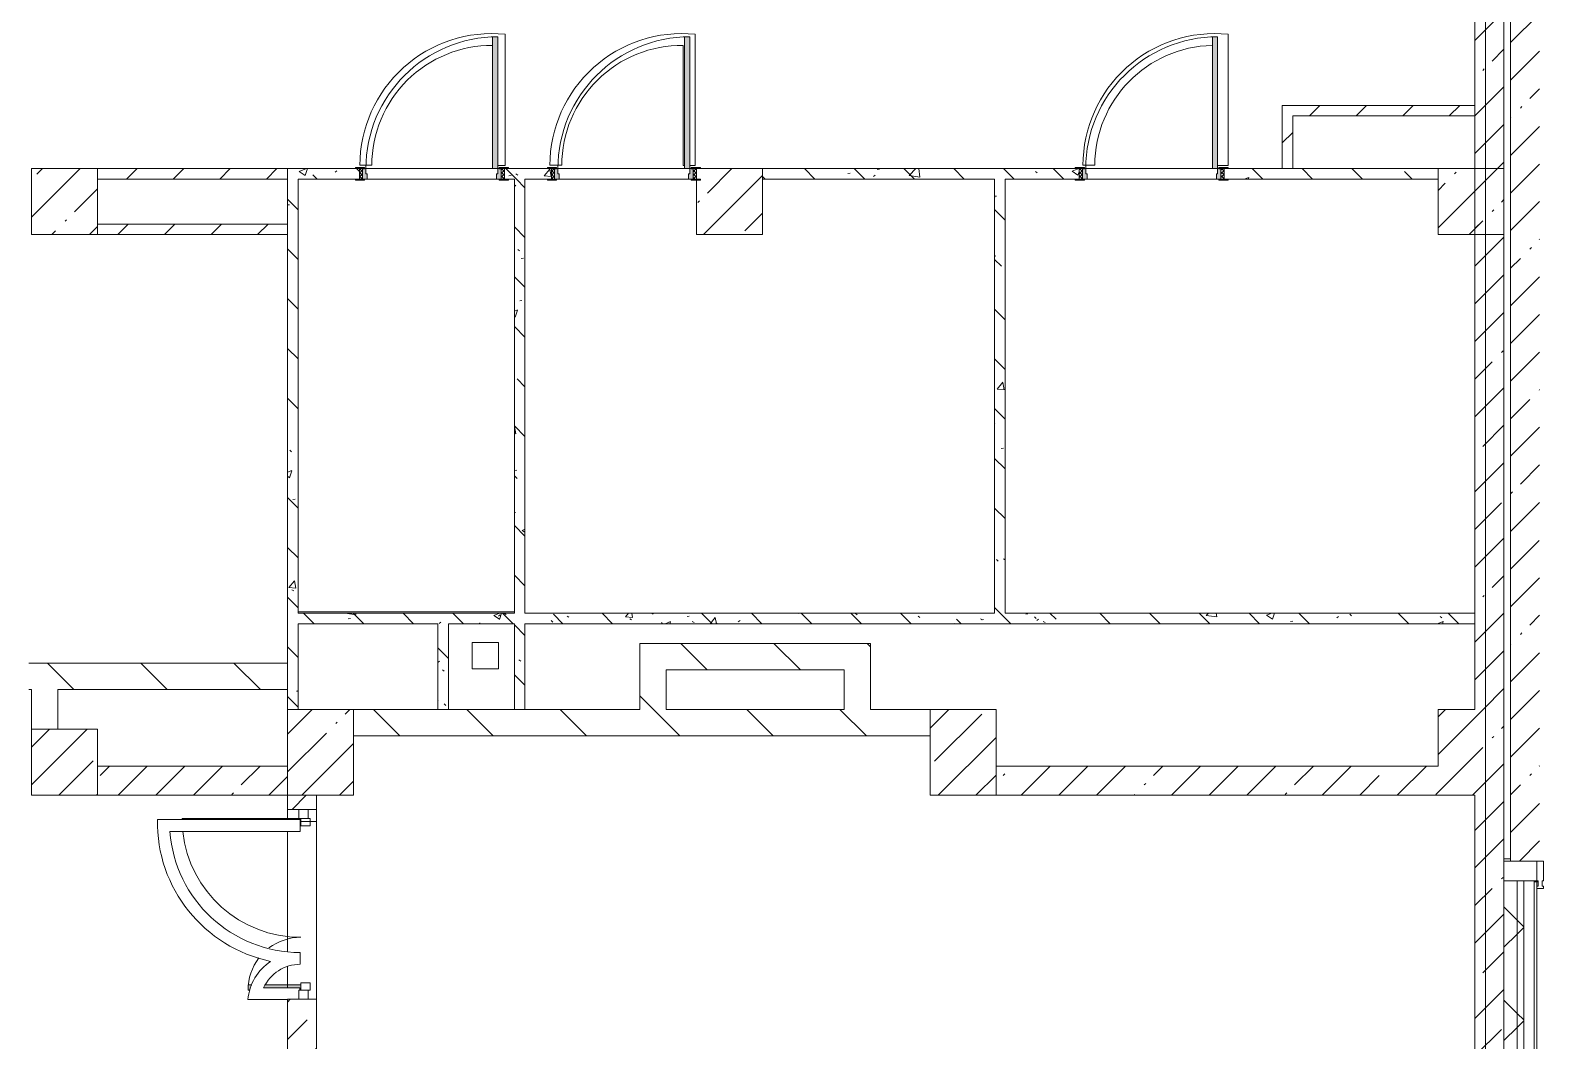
# Model space of a CAD drawing. Header units: millimetres. Extents: x -2911 to 185427, y -8553 to 29000.
# Drawn here: x 131947 to 143381, y 9037 to 16700 of the extents above; entities that cross this region are included whole.
import ezdxf

# ---------------------------------------------------------------- set-up
doc = ezdxf.new("R2010")
doc.units = ezdxf.units.MM
doc.linetypes.add('Осевая', pattern=[3175, 635, -476.25, 1587.5, -476.25])
for name, color, linetype, lineweight, true_color in [('A-DETL-GENF-5', 7, 'Continuous', 5, 0xaaaaaa), ('A-DOOR-2', 7, 'Continuous', 5, 0xaaaaaa), ('A-DOOR-3', 7, 'Continuous', 5, 0xe2e2e2), ('A-DOOR-FRAM-2', 7, 'Continuous', 5, 0xe2e2e2), ('A-DOOR-FRAM-3', 7, 'Continuous', 5, 0xaaaaaa), ('A-FLOR-2', 7, 'Continuous', 5, 0xaaaaaa), ('I-WALL-5', 7, 'Continuous', 5, 0x787878)]:
    doc.layers.add(name, color=color, linetype=linetype, lineweight=lineweight, true_color=true_color)
for name, color, linetype, lineweight in [('A-GLAZ-CWMG-4', 7, 'Continuous', 5), ('A-WALL', 7, 'Continuous', 9), ('A-WALL-3', 7, 'Continuous', 5), ('I-WALL-3', 7, 'Continuous', 5), ('S-COLS-2', 7, 'Continuous', 5), ('Оси', 7, 'Continuous', 9), ('Оси-2', 7, 'Осевая', 9)]:
    doc.layers.add(name, color=color, linetype=linetype, lineweight=lineweight)
pattern_1 = [(45, (58417.4, 0), (-285.1231, 285.1231), []), (45, (58702.5, 0), (-285.1231, 285.1231), [504.031, -100.806, 16.764, -84.042])]
pattern_2 = [(135, (58417.4, 0), (-353.5534, -353.5534), [])]
pattern_3 = [(45, (58417.4, 0), (-353.5534, 353.5534), []), (135, (58417.4, 0), (-353.5534, -353.5534), [])]
pattern_4 = [(135, (58417.4, 0), (-377.1708, -377.1708), [533.4, -88.9, 17.78, -88.9]), (135, (58417.4, 376.94), (-377.1708, -377.1708), []), (50, (58417.4, 0), (637.6445, -55.7866), [66.675, -733.425]), (355, (58417.4, 0), (-123.3494, 668.699), [53.34, -586.74]), (100.451, (58470.5, -4.65), (514.299, 612.908), [56.665, -623.315]), (46.184, (58417.4, 177.8), (948.7764, -147.15), [100.012, -1100.137]), (96.636, (58496.45, 165.5), (830.909, 865.997), [84.998, -934.973]), (351.184, (58417.4, 177.8), (830.918, 865.988), [80.01, -880.11]), (21, (58506.3, 133.35), (530.6506, -357.9283), [66.675, -733.425]), (326, (58506.3, 133.35), (216.308, 644.6585), [53.34, -586.74]), (71.451, (58550.5, 103.5), (746.9596, 286.7243), [56.665, -623.315]), (37.5, (58417.39, 0), (10.81053, 295.9426), [16.764, -562.864, 16.764, -578.866, -588.962]), (37.5, (58417.39, 0), (10.81053, 295.9426), [-1175.258, 16.764, -572.198]), (7.5, (58417.4, 0), (233.8692, 350.6318), [16.764, -322.834, 16.764, -549.529, -224.472]), (7.5, (58417.4, 0), (233.8692, 350.6318), [-905.891, 16.764, -207.708]), (327.5, (58219.14, 0), (474.5678, -20.0513), [16.764, -205.486, 16.764, -676.656, -920.115]), (327.5, (58219.14, 0), (474.5678, -20.0513), [-915.67, 16.764, -903.351]), (317.5, (58130.24, 0), (518.4522, 88.9934), [16.764, -272.161, 16.764, -443.738, -653.415]), (317.5, (58130.24, 0), (518.4522, 88.9934), [-749.427, 16.764, -636.651])]
pattern_5 = [(135, (1751.41, 104.685), (-14.14214, -14.14214), []), (225, (1751.41, 104.685), (14.14214, -14.14214), [])]
pattern_6 = [(45, (-371.384, 104.685), (-14.1421, 14.1421), []), (135, (-371.384, 104.685), (-14.1421, -14.1421), [])]
pattern_7 = [(45, (58417.4, 0), (-176.7767, 176.7767), [])]

# ---------------------------------------------------------------- blocks, each defined once
blk = doc.blocks.new('BSC_Колонна _Прямоугольная - 650х500-23287315-2_9_1_птичка')
at = {"layer": 'S-COLS-2'}
h = blk.add_hatch(dxfattribs=at)
h.set_pattern_fill('FP_160', color=256, style=0, pattern_type=2)
h.set_pattern_definition([(135, (11225, -75730), (-285.1231, -285.1231), []), (135, (11225, -75444.88), (-285.1231, -285.1231), [504.031, -100.806, 16.764, -84.042])])
h.paths.add_polyline_path([(325, 250), (-325, 250), (-325, -250), (325, -250), (325, 111)])
for p, q in [((325, 250), (-325, 250)), ((-325, 250), (-325, -250)), ((325, -250), (325, 250)), ((-325, -250), (325, -250))]:
    blk.add_line(p, q, dxfattribs=at)
blk = doc.blocks.new('BSC_Колонна _Прямоугольная - 500х500-V223-2_9_1_птичка')
at = {"layer": 'S-COLS-2'}
h = blk.add_hatch(dxfattribs=at)
h.set_pattern_fill('FP_161', color=256, style=0, pattern_type=2)
h.set_pattern_definition([(45, (-73790, -11150), (-285.1231, 285.1231), []), (45, (-73504.88, -11150), (-285.1231, 285.1231), [504.031, -100.806, 16.764, -84.042])])
h.paths.add_polyline_path([(-250, -250), (250, -250), (250, 250), (-250, 250), (-250, 71)])
for p, q in [((250, 250), (-250, 250)), ((-250, 250), (-250, -250)), ((250, -250), (250, 250)), ((-250, -250), (250, -250))]:
    blk.add_line(p, q, dxfattribs=at)
blk = doc.blocks.new('BSC_Колонна _Прямоугольная - 500х500-V242-2_9_1_птичка')
at = {"layer": 'S-COLS-2'}
h = blk.add_hatch(dxfattribs=at)
h.set_pattern_fill('FP_175', color=256, style=0, pattern_type=2)
h.set_pattern_definition([(45, (-73790, -15400), (-285.1231, 285.1231), []), (45, (-73504.88, -15400), (-285.1231, 285.1231), [504.031, -100.806, 16.764, -84.042])])
h.paths.add_polyline_path([(-250, -250), (250, -250), (250, 250), (-250, 250)])
for p, q in [((250, 250), (-250, 250)), ((-250, 250), (-250, -250)), ((250, -250), (250, 250)), ((-250, -250), (250, -250))]:
    blk.add_line(p, q, dxfattribs=at)
blk = doc.blocks.new('BSC_Колонна _Прямоугольная - 500х500-V243-2_9_1_птичка')
at = {"layer": 'S-COLS-2'}
h = blk.add_hatch(dxfattribs=at)
h.set_pattern_fill('FP_176', color=256, style=0, pattern_type=2)
h.set_pattern_definition([(45, (-78830, -15400), (-285.1231, 285.1231), []), (45, (-78544.88, -15400), (-285.1231, 285.1231), [504.031, -100.806, 16.764, -84.042])])
h.paths.add_polyline_path([(-250, -250), (250, -250), (250, 250), (-250, 250), (-250, 170), (-220, 170), (-220, 162), (-250, 162)])
for p, q in [((250, 250), (-220, 250)), ((250, -250), (250, 250)), ((-250, 162), (-250, -250)), ((-250, -250), (250, -250))]:
    blk.add_line(p, q, dxfattribs=at)
blk = doc.blocks.new('110_Дверь_СКБ_1Ст_Внутренняя1 - Д-4 _л_ 1100x2100h_су мгн-32399984-2_9_1_птичка')
at = {"layer": 'A-DOOR-2'}
h = blk.add_hatch(dxfattribs=at)
h.set_pattern_fill('FP_156', color=256, style=0, pattern_type=2)
h.set_pattern_definition(pattern_5)
h.paths.add_polyline_path([(562.5, -40), (562.5, 40), (537.5, 40), (537.5, -40)])
at = {"layer": 'A-DOOR-3'}
h = blk.add_hatch(color=256, dxfattribs=at)
h.paths.add_polyline_path([(502.5, -40), (537.5, -40), (537.5, 40), (512.5, 40), (512.5, 0), (502.5, 0)])
h.paths.add_polyline_path([(-477.5, -40), (-477.5, 0), (-487.5, 0), (-487.5, 40), (-512.5, 40), (-512.5, -40)])
at = {"layer": 'A-DOOR-FRAM-2'}
for points in [[(472.5, 40), (512.5, 40), (512.5, 1040), (472.5, 1040), (472.5, 238.6)], [(-497.5, 40), (-497.5, 48), (-567.5, 48), (-567.5, 40)], [(592.5, 40), (592.5, 48), (522.5, 48), (522.5, 40)], [(-497.5, -48), (-497.5, -40), (-567.5, -40), (-567.5, -48)], [(592.5, -48), (592.5, -40), (522.5, -40), (522.5, -48)]]:
    blk.add_hatch(color=256, dxfattribs=at).paths.add_polyline_path(points)
at = {"layer": 'A-DOOR-FRAM-3'}
h = blk.add_hatch(dxfattribs=at)
h.set_pattern_fill('FP_157', color=256, style=0, pattern_type=2)
h.set_pattern_definition(pattern_6)
h.paths.add_polyline_path([(-512.5, -40), (-512.5, 40), (-537.5, 40), (-537.5, -40)])
at = {"layer": 'A-DOOR-2'}
for p, q in [((512.5, 1040), (472.5, 1040)), ((472.5, 1040), (472.5, 40)), ((512.5, 40), (512.5, 1040)), ((472.5, 40), (512.5, 40))]:
    blk.add_line(p, q, dxfattribs=at)
blk.add_arc((512.5, 40), 1000, 90, 180, dxfattribs=at)
at = {"layer": 'A-DOOR-FRAM-3'}
for p, q in [((-497.5, 48), (-567.5, 48)), ((-567.5, 48), (-567.5, 40)), ((-567.5, 40), (-497.5, 40)), ((-512.5, 40), (-537.5, 40)), ((-537.5, 40), (-537.5, -40)), ((-487.5, 40), (-512.5, 40)), ((-512.5, 40), (-512.5, -40)), ((-512.5, -40), (-512.5, 40)), ((-497.5, 40), (-512.5, 40)), ((-512.5, 40), (-512.5, 39)), ((-512.5, 39), (-497.5, 39)), ((-497.5, 40), (-497.5, 48)), ((-497.5, 39), (-497.5, 40)), ((-487.5, 0), (-487.5, 40)), ((-477.5, 0), (-487.5, 0)), ((-477.5, -40), (-477.5, 0)), ((512.5, 0), (502.5, 0)), ((502.5, 0), (502.5, -40)), ((512.5, 40), (512.5, 0)), ((537.5, 40), (512.5, 40)), ((592.5, 48), (522.5, 48)), ((522.5, 48), (522.5, 40)), ((537.5, 40), (522.5, 40)), ((522.5, 40), (522.5, 39)), ((522.5, 40), (592.5, 40)), ((522.5, 39), (537.5, 39)), ((537.5, -40), (537.5, 40)), ((562.5, 40), (537.5, 40)), ((537.5, 40), (537.5, -40)), ((537.5, 39), (537.5, 40)), ((562.5, -40), (562.5, 40)), ((592.5, 40), (592.5, 48)), ((-497.5, -40), (-567.5, -40)), ((-567.5, -40), (-567.5, -48)), ((-567.5, -48), (-497.5, -48)), ((-537.5, -40), (-512.5, -40)), ((-497.5, -39), (-512.5, -39)), ((-512.5, -39), (-512.5, -40)), ((-512.5, -40), (-477.5, -40)), ((-512.5, -40), (-497.5, -40)), ((-497.5, -40), (-497.5, -39)), ((-497.5, -48), (-497.5, -40)), ((502.5, -40), (537.5, -40)), ((537.5, -39), (522.5, -39)), ((522.5, -39), (522.5, -40)), ((522.5, -40), (537.5, -40)), ((592.5, -40), (522.5, -40)), ((522.5, -40), (522.5, -48)), ((522.5, -48), (592.5, -48)), ((537.5, -40), (537.5, -39)), ((537.5, -40), (562.5, -40)), ((592.5, -48), (592.5, -40))]:
    blk.add_line(p, q, dxfattribs=at)
blk = doc.blocks.new('Прямоугольный импост - Импост структурный с накладкой - 190мм-23946641-2_9_1_птичка')
at = {"layer": 'A-GLAZ-CWMG-4'}
for p, q in [((0, 17), (-50, 17)), ((-50, 17), (-50, 0)), ((-50, 0), (-40, 0)), ((-40, 0), (-40, -40)), ((-10, -40), (-10, 0)), ((-10, 0), (0, 0)), ((0, 0), (0, 17)), ((-40, -40), (-50, -40)), ((-50, -40), (-50, -190)), ((0, -40), (-10, -40)), ((0, -190), (0, -40)), ((-50, -190), (0, -190))]:
    blk.add_line(p, q, dxfattribs=at)
blk = doc.blocks.new('110_Дверь_СКБ_1Ст_Внутренняя1 - Д-5 _л_ 1100x2100h_су мгн EIW30-32897889-2_9_1_птичка')
at = {"layer": 'A-DOOR-2'}
h = blk.add_hatch(dxfattribs=at)
h.set_pattern_fill('FP_156', color=256, style=0, pattern_type=2)
h.set_pattern_definition(pattern_5)
h.paths.add_polyline_path([(562.5, -40), (562.5, 40), (537.5, 40), (537.5, -40)])
at = {"layer": 'A-DOOR-3'}
h = blk.add_hatch(color=256, dxfattribs=at)
h.paths.add_polyline_path([(502.5, -40), (537.5, -40), (537.5, 40), (512.5, 40), (512.5, 0), (502.5, 0)])
h.paths.add_polyline_path([(-477.5, -40), (-477.5, 0), (-487.5, 0), (-487.5, 40), (-512.5, 40), (-512.5, -40)])
at = {"layer": 'A-DOOR-FRAM-2'}
for points in [[(472.5, 40), (512.5, 40), (512.5, 1040), (472.5, 1040), (472.5, 238.6)], [(-497.5, 40), (-497.5, 48), (-567.5, 48), (-567.5, 40)], [(592.5, 40), (592.5, 48), (522.5, 48), (522.5, 40)], [(-497.5, -48), (-497.5, -40), (-567.5, -40), (-567.5, -48)], [(592.5, -48), (592.5, -40), (522.5, -40), (522.5, -48)]]:
    blk.add_hatch(color=256, dxfattribs=at).paths.add_polyline_path(points)
at = {"layer": 'A-DOOR-FRAM-3'}
h = blk.add_hatch(dxfattribs=at)
h.set_pattern_fill('FP_157', color=256, style=0, pattern_type=2)
h.set_pattern_definition(pattern_6)
h.paths.add_polyline_path([(-512.5, -40), (-512.5, 40), (-537.5, 40), (-537.5, -40)])
at = {"layer": 'A-DOOR-2'}
for p, q in [((512.5, 1040), (472.5, 1040)), ((472.5, 1040), (472.5, 40)), ((512.5, 40), (512.5, 1040)), ((472.5, 40), (512.5, 40))]:
    blk.add_line(p, q, dxfattribs=at)
blk.add_arc((512.5, 40), 1000, 90, 180, dxfattribs=at)
at = {"layer": 'A-DOOR-FRAM-3'}
for p, q in [((-497.5, 48), (-567.5, 48)), ((-567.5, 48), (-567.5, 40)), ((-567.5, 40), (-497.5, 40)), ((-512.5, 40), (-537.5, 40)), ((-537.5, 40), (-537.5, -40)), ((-487.5, 40), (-512.5, 40)), ((-512.5, 40), (-512.5, -40)), ((-512.5, -40), (-512.5, 40)), ((-497.5, 40), (-512.5, 40)), ((-512.5, 40), (-512.5, 39)), ((-512.5, 39), (-497.5, 39)), ((-497.5, 40), (-497.5, 48)), ((-497.5, 39), (-497.5, 40)), ((-487.5, 0), (-487.5, 40)), ((-477.5, 0), (-487.5, 0)), ((-477.5, -40), (-477.5, 0)), ((512.5, 0), (502.5, 0)), ((502.5, 0), (502.5, -40)), ((512.5, 40), (512.5, 0)), ((537.5, 40), (512.5, 40)), ((592.5, 48), (522.5, 48)), ((522.5, 48), (522.5, 40)), ((537.5, 40), (522.5, 40)), ((522.5, 40), (522.5, 39)), ((522.5, 40), (592.5, 40)), ((522.5, 39), (537.5, 39)), ((537.5, -40), (537.5, 40)), ((562.5, 40), (537.5, 40)), ((537.5, 40), (537.5, -40)), ((537.5, 39), (537.5, 40)), ((562.5, -40), (562.5, 40)), ((592.5, 40), (592.5, 48)), ((-497.5, -40), (-567.5, -40)), ((-567.5, -40), (-567.5, -48)), ((-567.5, -48), (-497.5, -48)), ((-537.5, -40), (-512.5, -40)), ((-497.5, -39), (-512.5, -39)), ((-512.5, -39), (-512.5, -40)), ((-512.5, -40), (-477.5, -40)), ((-512.5, -40), (-497.5, -40)), ((-497.5, -40), (-497.5, -39)), ((-497.5, -48), (-497.5, -40)), ((502.5, -40), (537.5, -40)), ((537.5, -39), (522.5, -39)), ((522.5, -39), (522.5, -40)), ((522.5, -40), (537.5, -40)), ((592.5, -40), (522.5, -40)), ((522.5, -40), (522.5, -48)), ((522.5, -48), (592.5, -48)), ((537.5, -40), (537.5, -39)), ((537.5, -40), (562.5, -40)), ((592.5, -48), (592.5, -40))]:
    blk.add_line(p, q, dxfattribs=at)
blk = doc.blocks.new('BSC_Колонна _Прямоугольная - 650х500-V288-2_9_1_птичка')
at = {"layer": 'S-COLS-2'}
h = blk.add_hatch(dxfattribs=at)
h.set_pattern_fill('FP_212', color=256, style=0, pattern_type=2)
h.set_pattern_definition([(135, (11225, -80600), (-285.1231, -285.1231), []), (135, (11225, -80314.88), (-285.1231, -285.1231), [504.031, -100.806, 16.764, -84.042])])
h.paths.add_polyline_path([(325, 250), (-325, 250), (-325, -250), (325, -250), (325, -121)])
for p, q in [((325, 250), (-325, 250)), ((-325, 250), (-325, -250)), ((325, -250), (325, 250)), ((-325, -250), (325, -250))]:
    blk.add_line(p, q, dxfattribs=at)
blk = doc.blocks.new('Прямоугольный импост - 50 x 70 мм-V331-2_9_1_птичка')
at = {"layer": 'A-GLAZ-CWMG-4'}
for p, q in [((-70, 35), (0, 35)), ((-70, -35), (-70, 35)), ((0, 35), (0, -35)), ((0, -35), (-70, -35))]:
    blk.add_line(p, q, dxfattribs=at)
blk = doc.blocks.new('Дверь_Витражная_остекление_ - ДВН_ДАО_Главный вход_1200 в свету Д-22 _п_-32403398-2_9_1_птичка')
at = {"layer": 'A-DOOR-3'}
blk.add_hatch(color=256, dxfattribs=at).paths.add_polyline_path([(610, 24), (610, 20), (650, 24), (650, 920), (642, 920), (642, 24)])
h = blk.add_hatch(color=256, dxfattribs=at)
h.paths.add_polyline_path([(-650, 408), (-650, 407), (-610, 392), (-610, 420), (-650, 420)])
h.paths.add_polyline_path([(-650, 27), (-650, 20), (-610, 20), (-610, 289), (-633, 302), (-633, 27)])
at = {"layer": 'A-DETL-GENF-5'}
for p, q in [((650, 920), (642, 920)), ((650, 35), (650, 920)), ((-610, 420), (-650, 420)), ((-650, 420), (-650, 407)), ((-610, 392), (-610, 420)), ((-610, 20), (-610, 289)), ((-650, 20), (-610, 20)), ((-595, 20), (-650, 20)), ((-595, -50), (-595, 20)), ((595, -50), (595, 20)), ((595, 20), (650, 20)), ((610, 20), (650, 20)), ((-650, -35), (-650, -50)), ((-650, -50), (-595, -50)), ((650, -50), (595, -50)), ((650, -35), (650, -50))]:
    blk.add_line(p, q, dxfattribs=at)
at = {"layer": 'A-DOOR-2'}
for p, q in [((650, 920), (650, 35)), ((-650, 420), (-650, 407))]:
    blk.add_line(p, q, dxfattribs=at)
for centre, radius, start, end in [((650, 20), 900, 90, 90.5109), ((650, 20), 900, 96.319, 180), ((-650, 20), 400, 52.4742, 90), ((-650, 20), 400, 360, 37.0443)]:
    blk.add_arc(centre, radius, start, end, dxfattribs=at)
blk = doc.blocks.new('Прямоугольный импост - 50 x 70 мм-V323-2_9_1_птичка')
at = {"layer": 'A-GLAZ-CWMG-4'}
for p, q in [((0, 35), (-70, 35)), ((-70, 35), (-70, -35)), ((0, -35), (0, 35)), ((-70, -35), (0, -35))]:
    blk.add_line(p, q, dxfattribs=at)

msp = doc.modelspace()

# ---------------------------------------------------------------- hatches: boundary and pattern name
at = {"layer": 'A-WALL-3'}
h = msp.add_hatch(dxfattribs=at)
h.set_pattern_fill('FP_120', color=256, style=0, pattern_type=2)
h.set_pattern_definition(pattern_3)
h.paths.add_polyline_path([(143117.4, 3450), (143217.4, 3450), (143217.4, 10250), (143117.4, 10250), (143117.4, 3550)])
h = msp.add_hatch(dxfattribs=at)
h.set_pattern_fill('FP_120', color=256, style=0, pattern_type=2)
h.set_pattern_definition(pattern_3)
h.paths.add_polyline_path([(143267.4, 3400), (143267.4, 10250), (143217.4, 10250), (143217.4, 3400)])
at = {"layer": 'I-WALL-3'}
h = msp.add_hatch(dxfattribs=at)
h.set_pattern_fill('FP_128', color=256, style=0, pattern_type=2)
h.set_pattern_definition(pattern_1)
h.paths.add_polyline_path([(143117.4, 15150), (143117.4, 15530), (142897.4, 15530), (142897.4, 15150)])
h.paths.add_polyline_path([(142897.4, 18570), (143117.4, 18570), (143117.4, 18600), (142897.4, 18600)])
h.paths.add_polyline_path([(142897.4, 19100), (143117.4, 19100), (143117.4, 22700), (142897.4, 22700), (142897.4, 19319.3)])
h.paths.add_polyline_path([(143021.5, 23200), (143117.4, 23200), (143117.4, 26600), (142897.4, 26600), (142897.4, 23200)])
h = msp.add_hatch(dxfattribs=at)
h.set_pattern_fill('FP_128', color=256, style=0, pattern_type=2)
h.set_pattern_definition(pattern_1)
h.paths.add_polyline_path([(142897.4, 15530), (143117.4, 15530), (143117.4, 17270), (142897.4, 17270), (142897.4, 15848.6)])
h.paths.add_polyline_path([(143117.4, 18370), (143117.4, 18570), (142897.4, 18570), (142897.4, 18370)])
h = msp.add_hatch(dxfattribs=at)
h.set_pattern_fill('FP_128', color=256, style=0, pattern_type=2)
h.set_pattern_definition(pattern_1)
h.paths.add_polyline_path([(143167.4, 16300), (143387.4, 16300), (143387.4, 17270), (143167.4, 17270), (143167.4, 17005.5)])
h = msp.add_hatch(dxfattribs=at)
h.set_pattern_fill('FP_128', color=256, style=0, pattern_type=2)
h.set_pattern_definition(pattern_1)
h.paths.add_polyline_path([(143387.4, 10400), (143387.4, 16300), (143167.4, 16300), (143167.4, 10400)])
h = msp.add_hatch(dxfattribs=at)
h.set_pattern_fill('FP_132', color=256, style=0, pattern_type=2)
h.set_pattern_definition(pattern_7)
h.paths.add_polyline_path([(141437.4, 15650), (141517.4, 15650), (141517.4, 16130), (141437.4, 16130), (141437.4, 15848.6)])
h = msp.add_hatch(dxfattribs=at)
h.set_pattern_fill('FP_132', color=256, style=0, pattern_type=2)
h.set_pattern_definition(pattern_7)
h.paths.add_polyline_path([(142897.4, 16050), (142897.4, 16130), (141517.4, 16130), (141517.4, 16050), (142606, 16050)])
h = msp.add_hatch(dxfattribs=at)
h.set_pattern_fill('FP_132', color=256, style=0, pattern_type=2)
h.set_pattern_definition(pattern_7)
h.paths.add_polyline_path([(133897.4, 15570), (133897.4, 15650), (132457.4, 15650), (132457.4, 15570), (133330.8, 15570)])
h = msp.add_hatch(dxfattribs=at)
h.set_pattern_fill('FP_132', color=256, style=0, pattern_type=2)
h.set_pattern_definition(pattern_7)
h.paths.add_polyline_path([(133897.4, 15150), (133897.4, 15230), (132457.4, 15230), (132457.4, 15150), (133330.8, 15150)])
h = msp.add_hatch(dxfattribs=at)
h.set_pattern_fill('FP_128', color=256, style=0, pattern_type=2)
h.set_pattern_definition(pattern_1)
h.paths.add_polyline_path([(143117.4, 4050), (143117.4, 10900), (142897.4, 10900), (142897.4, 4050)])
h.paths.add_polyline_path([(142897.4, 11550), (143117.4, 11550), (143117.4, 15150), (142897.4, 15150), (142897.4, 12200)])
h = msp.add_hatch(dxfattribs=at)
h.set_pattern_fill('FP_131', color=256, style=0, pattern_type=2)
h.set_pattern_definition(pattern_2)
h.paths.add_polyline_path([(136767.4, 11550), (136767.4, 12050), (136567.4, 12050), (136567.4, 11550)])
h = msp.add_hatch(dxfattribs=at)
h.set_pattern_fill('FP_131', color=256, style=0, pattern_type=2)
h.set_pattern_definition(pattern_2)
h.paths.add_polyline_path([(138117.4, 11850), (138117.4, 12050), (136767.4, 12050), (136767.4, 11850), (137040.9, 11850)])
h = msp.add_hatch(dxfattribs=at)
h.set_pattern_fill('FP_131', color=256, style=0, pattern_type=2)
h.set_pattern_definition(pattern_2)
h.paths.add_polyline_path([(138317.4, 11550), (138317.4, 12050), (138117.4, 12050), (138117.4, 11550)])
h = msp.add_hatch(dxfattribs=at)
h.set_pattern_fill('FP_131', color=256, style=0, pattern_type=2)
h.set_pattern_definition(pattern_2)
h.paths.add_polyline_path([(127062.4, 11700), (127171.4, 11700), (127171.4, 11900), (127062.4, 11900), (127062.4, 11799.5)])
h.paths.add_polyline_path([(133897.4, 11700), (133897.4, 11900), (131937.4, 11900), (131937.4, 11700), (133330.8, 11700)])
h.paths.add_polyline_path([(128727.4, 11700), (128727.4, 11900), (128651.4, 11900), (128651.4, 11700), (128693.2, 11700)])
h.paths.add_polyline_path([(129247.4, 11700), (129247.4, 11900), (129227.4, 11900), (129227.4, 11700)])
h = msp.add_hatch(dxfattribs=at)
h.set_pattern_fill('FP_131', color=256, style=0, pattern_type=2)
h.set_pattern_definition(pattern_2)
h.paths.add_polyline_path([(136113.4, 11350), (138767.4, 11350), (138767.4, 11550), (134397.4, 11550), (134397.4, 11350), (135185.9, 11350)])
h = msp.add_hatch(dxfattribs=at)
h.set_pattern_fill('FP_128', color=256, style=0, pattern_type=2)
h.set_pattern_definition(pattern_1)
h.paths.add_polyline_path([(133330.8, 10900), (133897.4, 10900), (133897.4, 11120), (132457.4, 11120), (132457.4, 10900)])
h = msp.add_hatch(dxfattribs=at)
h.set_pattern_fill('FP_128', color=256, style=0, pattern_type=2)
h.set_pattern_definition(pattern_1)
h.paths.add_polyline_path([(142617.4, 10900), (142617.4, 11120), (139267.4, 11120), (139267.4, 10900), (142606, 10900)])
h = msp.add_hatch(dxfattribs=at)
h.set_pattern_fill('FP_128', color=256, style=0, pattern_type=2)
h.set_pattern_definition(pattern_1)
h.paths.add_polyline_path([(133897.4, 7900), (134117.4, 7900), (134117.4, 9352.3), (133897.4, 9352.3), (133897.4, 8200)])
h.paths.add_polyline_path([(133897.4, 10792.3), (134117.4, 10792.3), (134117.4, 10900), (133897.4, 10900)])
at = {"layer": 'I-WALL-5'}
h = msp.add_hatch(dxfattribs=at)
h.set_pattern_fill('FP_139', color=256, style=0, pattern_type=2)
h.set_pattern_definition(pattern_4)
h.paths.add_polyline_path([(133977.4, 11550), (133977.4, 15650), (133897.4, 15650), (133897.4, 11550)])
h = msp.add_hatch(dxfattribs=at)
h.set_pattern_fill('FP_139', color=256, style=0, pattern_type=2)
h.set_pattern_definition(pattern_4)
h.paths.add_polyline_path([(139337.2, 15570), (139897.4, 15570), (139897.4, 15650), (137497.4, 15650), (137497.4, 15570), (139257.2, 15570)])
h.paths.add_polyline_path([(142617.4, 15570), (142617.4, 15650), (140997.4, 15650), (140997.4, 15570), (142606, 15570)])
h.paths.add_polyline_path([(135697.2, 15570), (135897.4, 15570), (135897.4, 15650), (135542.2, 15650), (135542.2, 15570), (135617.2, 15570)])
h.paths.add_polyline_path([(134442.2, 15570), (134442.2, 15650), (133977.4, 15650), (133977.4, 15570), (134412.2, 15570)])
h = msp.add_hatch(dxfattribs=at)
h.set_pattern_fill('FP_139', color=256, style=0, pattern_type=2)
h.set_pattern_definition(pattern_4)
h.paths.add_polyline_path([(135697.2, 11550), (135697.2, 15570), (135617.2, 15570), (135617.2, 11550)])
h = msp.add_hatch(dxfattribs=at)
h.set_pattern_fill('FP_139', color=256, style=0, pattern_type=2)
h.set_pattern_definition(pattern_4)
h.paths.add_polyline_path([(139337.2, 12280), (139337.2, 15570), (139257.2, 15570), (139257.2, 12280)])
h = msp.add_hatch(dxfattribs=at)
h.set_pattern_fill('FP_139', color=256, style=0, pattern_type=2)
h.set_pattern_definition(pattern_4)
h.paths.add_polyline_path([(135617.2, 12200), (135617.2, 12280), (133977.4, 12280), (133977.4, 12200), (135185.9, 12200)])
h = msp.add_hatch(dxfattribs=at)
h.set_pattern_fill('FP_139', color=256, style=0, pattern_type=2)
h.set_pattern_definition(pattern_4)
h.paths.add_polyline_path([(142897.4, 12200), (142897.4, 12280), (135697.2, 12280), (135697.2, 12200), (142606, 12200)])
h = msp.add_hatch(dxfattribs=at)
h.set_pattern_fill('FP_139', color=256, style=0, pattern_type=2)
h.set_pattern_definition(pattern_4)
h.paths.add_polyline_path([(135117.2, 11550), (135117.2, 12200), (135037.2, 12200), (135037.2, 11550)])
at = {"layer": 'S-COLS-2'}
h = msp.add_hatch(dxfattribs=at)
h.set_pattern_fill('FP_128', color=256, style=0, pattern_type=2)
h.set_pattern_definition(pattern_1)
h.paths.add_polyline_path([(143117.4, 15150), (143117.4, 15650), (142617.4, 15650), (142617.4, 15150)])
h = msp.add_hatch(dxfattribs=at)
h.set_pattern_fill('FP_128', color=256, style=0, pattern_type=2)
h.set_pattern_definition(pattern_1)
h.paths.add_polyline_path([(142897.4, 10900), (143117.4, 10900), (143117.4, 11550), (142617.4, 11550), (142617.4, 10900)])

# ---------------------------------------------------------------- linework, layer by layer
at = {"layer": 'A-FLOR-2'}
for p, q in [((135546.5, 15674.2), (135546.5, 16669.2)), ((136896.5, 16584.1), (136896.5, 15674.2)), ((136986.5, 15674.2), (136986.5, 16669.2)), ((141026.5, 15674.2), (141026.5, 16669.2)), ((134446.5, 15675.2), (134536.5, 15675.2)), ((135492.2, 15674.2), (135546.5, 15674.2)), ((135886.5, 15675.2), (135976.5, 15675.2)), ((136896.5, 15674.2), (136907.4, 15674.2)), ((136947.4, 15674.2), (136986.5, 15674.2)), ((139926.5, 15675.2), (140016.5, 15675.2)), ((140947.4, 15674.2), (141026.5, 15674.2)), ((135452.2, 15650), (134492.2, 15650)), ((133977.2, 12291), (135617.2, 12291)), ((135297.9, 12057), (135497.9, 12057)), ((135297.9, 11857), (135297.9, 12057)), ((135497.9, 12057), (135497.9, 11857)), ((135497.9, 11857), (135297.9, 11857)), ((133897.4, 10714.4), (133897.4, 10792.3)), ((134117.4, 10792.3), (134117.4, 10700)), ((133994.4, 10714.4), (132911.7, 10714.4)), ((133994.4, 10624.7), (133994.4, 10714.4)), ((134117.4, 10700), (133994.4, 10700)), ((133006.8, 10624.7), (133994.4, 10624.7)), ((143117.4, 10417.9), (143167.4, 10417.9)), ((133994.4, 9617.4), (133994.4, 9707)), ((133991.4, 9439.5), (133716.4, 9439.5)), ((133991.4, 9422.3), (133991.4, 9439.5)), ((133597.4, 9350.1), (133897.4, 9350.1))]:
    msp.add_line(p, q, dxfattribs=at)
for centre, radius, start, end in [((135446.5, 15674.2), 1000, 84.26083, 179.9427), ((135446.5, 15674.2), 910, 89.63868, 179.93704), ((136886.5, 15674.2), 1000, 84.26083, 179.9427), ((136886.5, 15674.2), 910, 89.37036, 179.93704), ((140926.5, 15674.2), 1000, 84.26083, 179.9427), ((140926.5, 15674.2), 910, 91.20322, 179.93704), ((133990.5, 10696.2), 1079, 179.03315, 258.2109), ((133994.4, 10697.3), 990.3, 184.20575, 270), ((133990.5, 9312.2), 395, 123.92463, 174.49945), ((133994.4, 9311.2), 306.2, 90, 155.21522)]:
    msp.add_arc(centre, radius, start, end, dxfattribs=at)
at = {"layer": 'A-WALL'}
for p, q in [((142897.4, 16130), (142897.4, 16050)), ((133897.4, 15570), (133897.4, 15650)), ((141437.4, 15650), (141517.4, 15650)), ((133897.4, 15150), (133897.4, 15230)), ((142897.4, 12200), (142897.4, 12280)), ((135037.2, 11550), (135117.2, 11550)), ((135617.2, 11550), (135697.2, 11550)), ((143117.4, 10250), (143367.4, 10250)), ((143217.4, 3450), (143217.4, 10250)), ((143267.4, 3400), (143267.4, 10250)), ((143347.4, 3320), (143347.4, 10250)), ((143347.4, 10247), (143367.4, 10247)), ((143367.4, 10242), (143347.4, 10242))]:
    msp.add_line(p, q, dxfattribs=at)
at = {"layer": 'A-WALL-3'}
for p, q in [((143167.4, 10400), (143117.4, 10400)), ((143367.4, 3300), (143367.4, 10400)), ((143377.4, 10242), (143367.4, 10242))]:
    msp.add_line(p, q, dxfattribs=at)
at = {"layer": 'I-WALL-3'}
for p, q in [((143167.4, 17270), (143167.4, 16100)), ((142897.4, 17240), (142897.4, 16130)), ((143117.4, 11550), (143117.4, 17240)), ((141437.4, 16130), (141437.4, 15650)), ((142897.4, 16130), (141437.4, 16130)), ((141517.4, 15650), (141517.4, 16050)), ((141517.4, 16050), (142897.4, 16050)), ((142897.4, 16050), (142897.4, 12280)), ((143167.4, 16100), (143167.4, 10400)), ((134412.2, 15650), (132457.4, 15650)), ((132457.4, 15570), (133897.4, 15570)), ((133897.4, 15570), (133897.4, 15230)), ((133977.4, 12280), (133977.4, 15570)), ((133977.4, 15570), (134412.2, 15570)), ((134492.2, 15650), (135452.2, 15650)), ((135482.2, 15570), (134502.2, 15570)), ((135867.4, 15650), (135572.2, 15650)), ((135572.2, 15570), (135617.2, 15570)), ((135617.2, 15570), (135617.2, 12280)), ((135697.2, 15570), (135867.4, 15570)), ((135697.2, 12280), (135697.2, 15570)), ((135947.4, 15650), (136907.4, 15650)), ((136937.4, 15570), (135957.4, 15570)), ((139867.4, 15650), (137497.4, 15650)), ((137497.4, 15570), (139257.2, 15570)), ((139257.2, 15570), (139257.2, 12280)), ((139337.2, 15570), (139867.4, 15570)), ((139337.2, 12280), (139337.2, 15570)), ((139947.4, 15650), (140907.4, 15650)), ((140937.4, 15570), (139957.4, 15570)), ((141437.4, 15650), (141027.4, 15650)), ((141027.4, 15570), (142617.4, 15570)), ((142617.4, 15650), (141517.4, 15650)), ((142617.4, 15570), (142617.4, 15650)), ((133897.4, 15230), (132457.4, 15230)), ((132457.4, 15150), (133897.4, 15150)), ((133897.4, 15150), (133897.4, 11550)), ((135617.2, 12280), (133977.4, 12280)), ((139257.2, 12280), (135697.2, 12280)), ((142897.4, 12280), (139337.2, 12280)), ((133977.4, 11550), (133977.4, 12200)), ((133977.4, 12200), (135037.2, 12200)), ((135037.2, 12200), (135037.2, 11550)), ((135117.2, 12200), (135617.2, 12200)), ((135117.2, 11550), (135117.2, 12200)), ((135617.2, 12200), (135617.2, 11550)), ((135697.2, 11550), (135697.2, 12200)), ((135697.2, 12200), (142897.4, 12200)), ((142897.4, 12200), (142897.4, 11550)), ((136567.4, 12050), (136567.4, 11550)), ((138317.4, 12050), (136567.4, 12050)), ((138317.4, 11550), (138317.4, 12050)), ((133897.4, 11900), (131937.4, 11900)), ((136767.4, 11550), (136767.4, 11850)), ((136767.4, 11850), (138117.4, 11850)), ((138117.4, 11850), (138117.4, 11550)), ((131957.4, 11700), (131937.4, 11700)), ((131957.4, 11700), (131957.4, 11400)), ((132157.4, 11700), (133897.4, 11700)), ((132157.4, 11400), (132157.4, 11700)), ((135037.2, 11550), (134397.4, 11550)), ((135617.2, 11550), (135117.2, 11550)), ((136567.4, 11550), (135697.2, 11550)), ((138117.4, 11550), (136767.4, 11550)), ((138767.4, 11550), (138317.4, 11550)), ((134397.4, 11350), (138767.4, 11350)), ((133897.4, 11120), (132457.4, 11120)), ((142617.4, 11120), (139267.4, 11120)), ((132457.4, 10900), (133897.4, 10900)), ((133897.4, 10900), (133897.4, 10792.3)), ((134117.4, 4050), (134117.4, 10900)), ((139267.4, 10900), (142617.4, 10900)), ((142897.4, 10900), (142897.4, 4050)), ((143117.4, 4050), (143117.4, 10900)), ((133897.4, 10792.3), (134117.4, 10792.3)), ((133897.4, 9712.2), (133897.4, 10624.7)), ((143167.4, 10400), (143387.4, 10400)), ((133897.4, 9439.5), (133897.4, 9600.4)), ((133897.4, 9352.3), (133897.4, 8280)), ((134117.4, 9352.3), (133897.4, 9352.3))]:
    msp.add_line(p, q, dxfattribs=at)
at = {"layer": 'S-COLS-2'}
for p, q in [((143117.4, 15650), (142617.4, 15650)), ((142617.4, 15650), (142617.4, 15150)), ((143117.4, 15150), (143117.4, 15650)), ((142617.4, 15150), (143117.4, 15150)), ((142897.4, 11550), (142617.4, 11550)), ((142617.4, 11550), (142617.4, 11120)), ((143117.4, 10900), (143117.4, 11550)), ((142617.4, 10900), (142897.4, 10900))]:
    msp.add_line(p, q, dxfattribs=at)
at = {"layer": 'Оси'}
for p, q in [((142977.4, 10029.8), (142977.4, 21915.1)), ((142977.4, -1906.3), (142977.4, 9979))]:
    msp.add_line(p, q, dxfattribs=at)
at = {"layer": 'Оси-2'}
msp.add_line((142977.4, 9979), (142977.4, 10029.8), dxfattribs=at)

# ---------------------------------------------------------------- block references
at = {"layer": 'A-DOOR-2'}
for name, p in [('110_Дверь_СКБ_1Ст_Внутренняя1 - Д-5 _л_ 1100x2100h_су мгн EIW30-32897889-2_9_1_птичка', (134979.7, 15610)), ('110_Дверь_СКБ_1Ст_Внутренняя1 - Д-4 _л_ 1100x2100h_су мгн-32399984-2_9_1_птичка', (136434.9, 15610)), ('110_Дверь_СКБ_1Ст_Внутренняя1 - Д-4 _л_ 1100x2100h_су мгн-32399984-2_9_1_птичка', (140434.9, 15610))]:
    msp.add_blockref(name, p, dxfattribs=at)
at = {"layer": 'A-DOOR-2', "rotation": 89.99999999999997}
msp.add_blockref('Дверь_Витражная_остекление_ - ДВН_ДАО_Главный вход_1200 в свету Д-22 _п_-32403398-2_9_1_птичка', (134018.4, 10072.3), dxfattribs=at)
at = {"layer": 'A-GLAZ-CWMG-4', "extrusion": (0, 0, -1), "rotation": 90.00000000000004}
msp.add_blockref('Прямоугольный импост - 50 x 70 мм-V331-2_9_1_птичка', (-134018.4, 10792.3), dxfattribs=at)
at = {"layer": 'A-GLAZ-CWMG-4'}
for name, p, rotation in [('Прямоугольный импост - Импост структурный с накладкой - 190мм-23946641-2_9_1_птичка', (143367.4, 10210), 180), ('Прямоугольный импост - 50 x 70 мм-V323-2_9_1_птичка', (134018.4, 9352.3), 269.9999999999999)]:
    msp.add_blockref(name, p, dxfattribs=dict(at, rotation=rotation))
at = {"layer": 'S-COLS-2'}
for name, p in [('BSC_Колонна _Прямоугольная - 500х500-V242-2_9_1_птичка', (132207.4, 15400)), ('BSC_Колонна _Прямоугольная - 500х500-V243-2_9_1_птичка', (137247.4, 15400)), ('BSC_Колонна _Прямоугольная - 500х500-V223-2_9_1_птичка', (132207.4, 11150))]:
    msp.add_blockref(name, p, dxfattribs=at)
at = {"layer": 'S-COLS-2', "rotation": 270.0000000000007}
for name, p in [('BSC_Колонна _Прямоугольная - 650х500-23287315-2_9_1_птичка', (134147.4, 11225)), ('BSC_Колонна _Прямоугольная - 650х500-V288-2_9_1_птичка', (139017.4, 11225))]:
    msp.add_blockref(name, p, dxfattribs=at)

doc.saveas('drawing.dxf')
